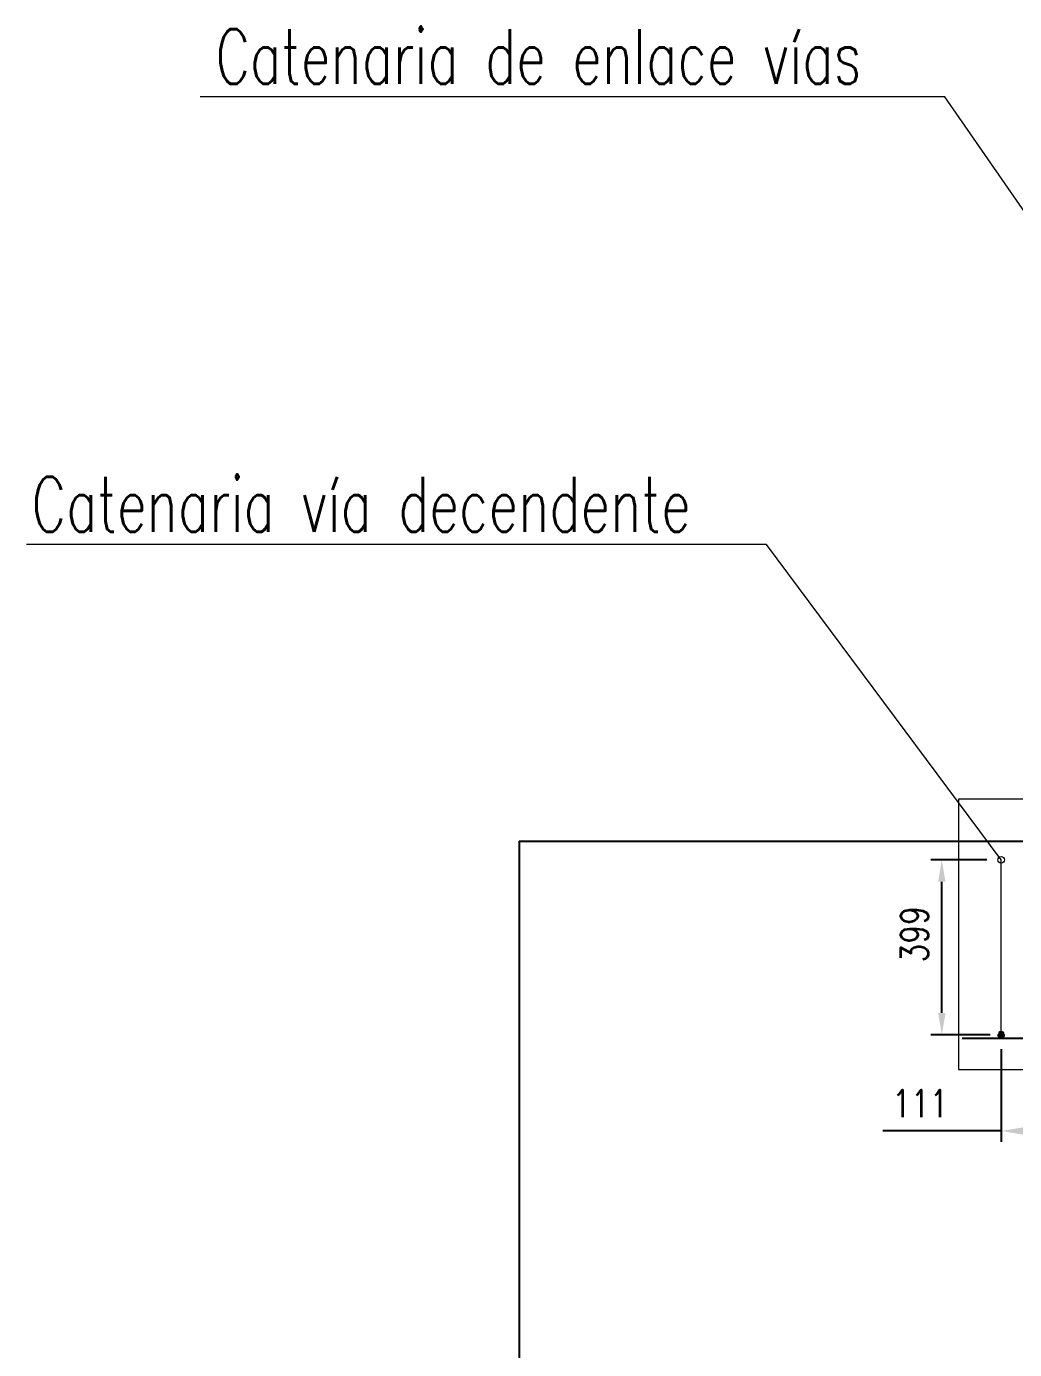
# Model space of a CAD drawing. Header units: millimetres. Extents: x -37020 to 35906, y -101 to 52234.
# Drawn here: x -151.813 to -149.559, y 225.512 to 228.532 of the extents above; entities that cross this region are included whole.
import ezdxf

# ---------------------------------------------------------------- set-up
doc = ezdxf.new("R2010")
doc.units = ezdxf.units.MM
doc.header["$PDMODE"] = 35
doc.header["$PDSIZE"] = 1
doc.linetypes.add('ACAD_ISO04W100', pattern=[30, 24, -3, 0, -3])
doc.linetypes.add('HIDDEN', pattern=[9.525, 6.35, -3.175])
for name, color, linetype in [('Catenaria', 2, 'Continuous'), ('CI-Proyecciones', 1, 'HIDDEN'), ('galibo', 41, 'Continuous'), ('GE-Cotas', 1, 'Continuous'), ('Layer1', 1, 'Continuous'), ('M0_EQUIPOS', 2, 'Continuous')]:
    doc.layers.add(name, color=color, linetype=linetype)
doc.styles.add('ROMAN_SIMPLEX', font='ROMANS')
doc.styles.add('Romans', font='romans.shx', dxfattribs={"width": 0.8})
doc.dimstyles.new('COTAS GENERAL', dxfattribs={"dimscale": 0.1, "dimtxt": 2.5, "dimasz": 2.5, "dimexe": 1, "dimexo": 1, "dimgap": 1.25, "dimtad": 1, "dimzin": 1, "dimdsep": 46, "dimtxsty": 'Romans', "dimcen": 1, "dimclrd": 2, "dimclre": 1, "dimclrt": 3, "dimaunit": 1, "dimadec": 3, "dimazin": 0, "dimtfac": 1, "dimtix": 1, "dimtmove": 0, "dimatfit": 0, "dimfxl": 1, "dimtolj": 1, "dimarcsym": 0})

# ---------------------------------------------------------------- blocks, each defined once
blk = doc.blocks.new('*D254')
at = {"layer": 'Defpoints', "color": 0, "transparency": 16777216}
for p in [(-149.7246, 226.6299), (-149.5966, 226.6299), (-149.5891, 226.2306)]:
    blk.add_point(p, dxfattribs=at)
at = {"layer": 'GE-Cotas', "color": 1, "lineweight": -2, "transparency": 16777216}
for p, q in [((-149.6216, 226.6299), (-149.7496, 226.6299)), ((-149.6141, 226.2306), (-149.7496, 226.2306))]:
    blk.add_line(p, q, dxfattribs=at)
at = {"layer": 'GE-Cotas', "color": 2, "lineweight": -2, "transparency": 16777216}
blk.add_line((-149.7246, 226.2806), (-149.7246, 226.5799), dxfattribs=at)
at = {"layer": 'GE-Cotas', "color": 2, "transparency": 16777216}
for points in [[(-149.7162, 226.5799), (-149.7329, 226.5799), (-149.7246, 226.6299)], [(-149.7329, 226.2806), (-149.7162, 226.2806), (-149.7246, 226.2306)]]:
    blk.add_solid(points, dxfattribs=at)
at = {"layer": 'GE-Cotas', "color": 3, "linetype": 'Continuous', "transparency": 16777216, "insert": (-149.7871, 226.4601), "char_height": 0.0625, "attachment_point": 5, "rotation": 90, "style": 'Romans'}
blk.add_mtext('\\A1;399', dxfattribs=at)
blk = doc.blocks.new('*D263')
at = {"layer": 'Defpoints', "color": 0, "transparency": 16777216}
for p in [(-149.5891, 226.2228), (-149.478, 226.2228), (-149.478, 226.0112)]:
    blk.add_point(p, dxfattribs=at)
at = {"layer": 'GE-Cotas', "color": 1, "lineweight": -2, "transparency": 16777216}
for p, q in [((-149.5891, 226.1978), (-149.5891, 225.9862)), ((-149.478, 226.1978), (-149.478, 225.9862))]:
    blk.add_line(p, q, dxfattribs=at)
at = {"layer": 'GE-Cotas', "color": 2, "lineweight": -2, "transparency": 16777216}
for p, q in [((-149.5891, 226.0112), (-149.8588, 226.0112)), ((-149.5391, 226.0112), (-149.528, 226.0112)), ((-149.5391, 226.0112), (-149.4891, 226.0112))]:
    blk.add_line(p, q, dxfattribs=at)
at = {"layer": 'GE-Cotas', "color": 2, "transparency": 16777216}
for points in [[(-149.5391, 226.0195), (-149.5391, 226.0029), (-149.5891, 226.0112)], [(-149.528, 226.0029), (-149.528, 226.0195), (-149.478, 226.0112)]]:
    blk.add_solid(points, dxfattribs=at)
at = {"layer": 'GE-Cotas', "color": 3, "linetype": 'Continuous', "transparency": 16777216, "insert": (-149.7739, 226.0737), "char_height": 0.0625, "attachment_point": 5, "style": 'Romans'}
blk.add_mtext('\\A1;111', dxfattribs=at)
blk = doc.blocks.new('galibo TA')
at = {"layer": 'galibo', "linetype": 'HIDDEN'}
for q in [(-1.21, 4.1075), (0, 5.7)]:
    blk.add_line((-1.21, 5.7), q, dxfattribs=at)
blk = doc.blocks.new('A$C12152')
at = {"layer": 'M0_EQUIPOS', "linetype": 'Continuous', "lineweight": 15}
h = blk.add_hatch(color=82, dxfattribs=at)
edge = h.paths.add_edge_path()
edge.add_line((0.0117, 0.0105), (0.0134, 0.0126))
edge.add_arc((0.0131, 0.0128), 0.00038, 320.9995, 403.5574)
edge.add_arc((0.0077, 0.0077), 0.00775, 43.5574, 136.4426)
edge.add_arc((0.0024, 0.0128), 0.00038, 136.4426, 219.0005)
edge.add_line((0.0021, 0.0126), (0.0038, 0.0105))
edge.add_arc((0.0035, 0.0103), 0.00038, -62.9988, 39.0009, ccw=False)
edge.add_line((0.0037, 0.0099), (0.0002, 0.0082))
edge.add_arc((0.0004, 0.0078), 0.00038, 117.0008, 179.3313)
edge.add_arc((0.0077, 0.0077), 0.00774, 179.3313, 360.6687)
edge.add_arc((0.0151, 0.0078), 0.00038, 0.6687, 62.9992)
edge.add_line((0.0153, 0.0082), (0.0118, 0.0099))
edge.add_arc((0.012, 0.0103), 0.00038, 140.9991, 242.9988, ccw=False)
at = {"color": 82, "linetype": 'Continuous', "lineweight": 15, "elevation": 11.48}
for points in [[(0.0077, 0.4071), (-0.5276, 1.1269), (-2.2159, 1.1269)], [(0.0077, 0.0077), (0.0077, 0.4071)]]:
    blk.add_lwpolyline(points, dxfattribs=at)
blk.add_lwpolyline([(0.0117, 0.0105), (0.0134, 0.0126, 0.376662), (0.0134, 0.0131, 0.42904), (0.0021, 0.0131, 0.376662), (0.0021, 0.0126), (0.0038, 0.0105, -0.476974), (0.0037, 0.0099), (0.0002, 0.0082, 0.278878), (0, 0.0078, 1.011739), (0.0155, 0.0078, 0.278879), (0.0153, 0.0082), (0.0118, 0.0099, -0.476974)], format="xyb", close=True, dxfattribs=at)
at = {"color": 82, "linetype": 'Continuous', "lineweight": 15}
blk.add_circle((0.0077, 0.4071, 11.48), 0.0075, dxfattribs=at)
at = {"layer": 'Layer1', "color": 82, "linetype": 'Continuous', "lineweight": 15}
blk.add_circle((0.0077, 0.4071, 11.48), 0.0075, dxfattribs=at)
at = {"layer": 'M0_EQUIPOS', "color": 82, "linetype": 'Continuous', "lineweight": 15, "elevation": 11.48}
blk.add_lwpolyline([(0.0117, 0.0105), (0.0134, 0.0126, 0.376662), (0.0134, 0.0131, 0.42904), (0.0021, 0.0131, 0.376662), (0.0021, 0.0126), (0.0038, 0.0105, -0.476974), (0.0037, 0.0099), (0.0002, 0.0082, 0.278878), (0, 0.0078, 1.011739), (0.0155, 0.0078, 0.278879), (0.0153, 0.0082), (0.0118, 0.0099, -0.476974)], format="xyb", close=True, dxfattribs=at)
at = {"color": 82, "linetype": 'Continuous', "lineweight": 15, "style": 'ROMAN_SIMPLEX', "width": 0.7}
blk.add_text('Catenaria vía decendente', height=0.125, dxfattribs=at).set_placement((-2.2043, 1.1563, 11.48))

msp = doc.modelspace()

# ---------------------------------------------------------------- linework, layer by layer
at = {"color": 8, "linetype": 'ACAD_ISO04W100', "ltscale": 10}
msp.add_line((-149.678, 226.2228), (-149.278, 226.2228), dxfattribs=at)
at = {"color": 1, "linetype": 'Continuous', "lineweight": 15, "elevation": 11.48}
msp.add_lwpolyline([(-149.0624, 227.426), (-149.7176, 228.3719), (-151.4164, 228.3719)], dxfattribs=at)
at = {"color": 82, "linetype": 'Continuous', "lineweight": 15}
msp.add_lwpolyline([(-149.6862, 226.7687), (-149.6862, 226.1514), (-149.4919, 226.1514), (-149.4919, 226.7687)], close=True, dxfattribs=at)

# ---------------------------------------------------------------- block references
at = {"layer": 'Catenaria', "linetype": 'Continuous'}
msp.add_blockref('A$C12152', (-149.5968, 226.2228, -11.48), dxfattribs=at)
at = {"layer": 'CI-Proyecciones', "ltscale": 100}
msp.add_blockref('galibo TA', (-149.4791, 220.9728), dxfattribs=at)

# ---------------------------------------------------------------- texts
at = {"color": 1, "linetype": 'Continuous', "lineweight": 15, "style": 'ROMAN_SIMPLEX', "width": 0.7}
msp.add_text('Catenaria de enlace vías', height=0.125, dxfattribs=at).set_placement((-151.3815, 228.4013, 11.48))

# ---------------------------------------------------------------- dimensions: what is measured, and where the dimension line sits
at = {"layer": 'GE-Cotas'}
dim = msp.add_linear_dim(base=(-149.7246, 226.6299), p1=(-149.5891, 226.2306), p2=(-149.5966, 226.6299), angle=90, dimstyle='COTAS GENERAL', override={"dimscale": 0.025, "dimasz": 2, "dimdec": 0, "dimlfac": 1000, "dimdsep": 44}, dxfattribs=at)
dim.commit()
dim.dimension.update_dxf_attribs({"geometry": '*D254', "text_midpoint": (-149.7246, 226.4601), "dimtype": 160})
dim = msp.add_linear_dim(base=(-149.478, 226.0112), p1=(-149.5891, 226.2228), p2=(-149.478, 226.2228), dimstyle='COTAS GENERAL', override={"dimscale": 0.025, "dimasz": 2, "dimdec": 0, "dimlfac": 1000, "dimdsep": 44}, dxfattribs=at)
dim.commit()
dim.dimension.update_dxf_attribs({"geometry": '*D263', "text_midpoint": (-149.7739, 226.0112), "dimtype": 160})

doc.saveas('drawing.dxf')
